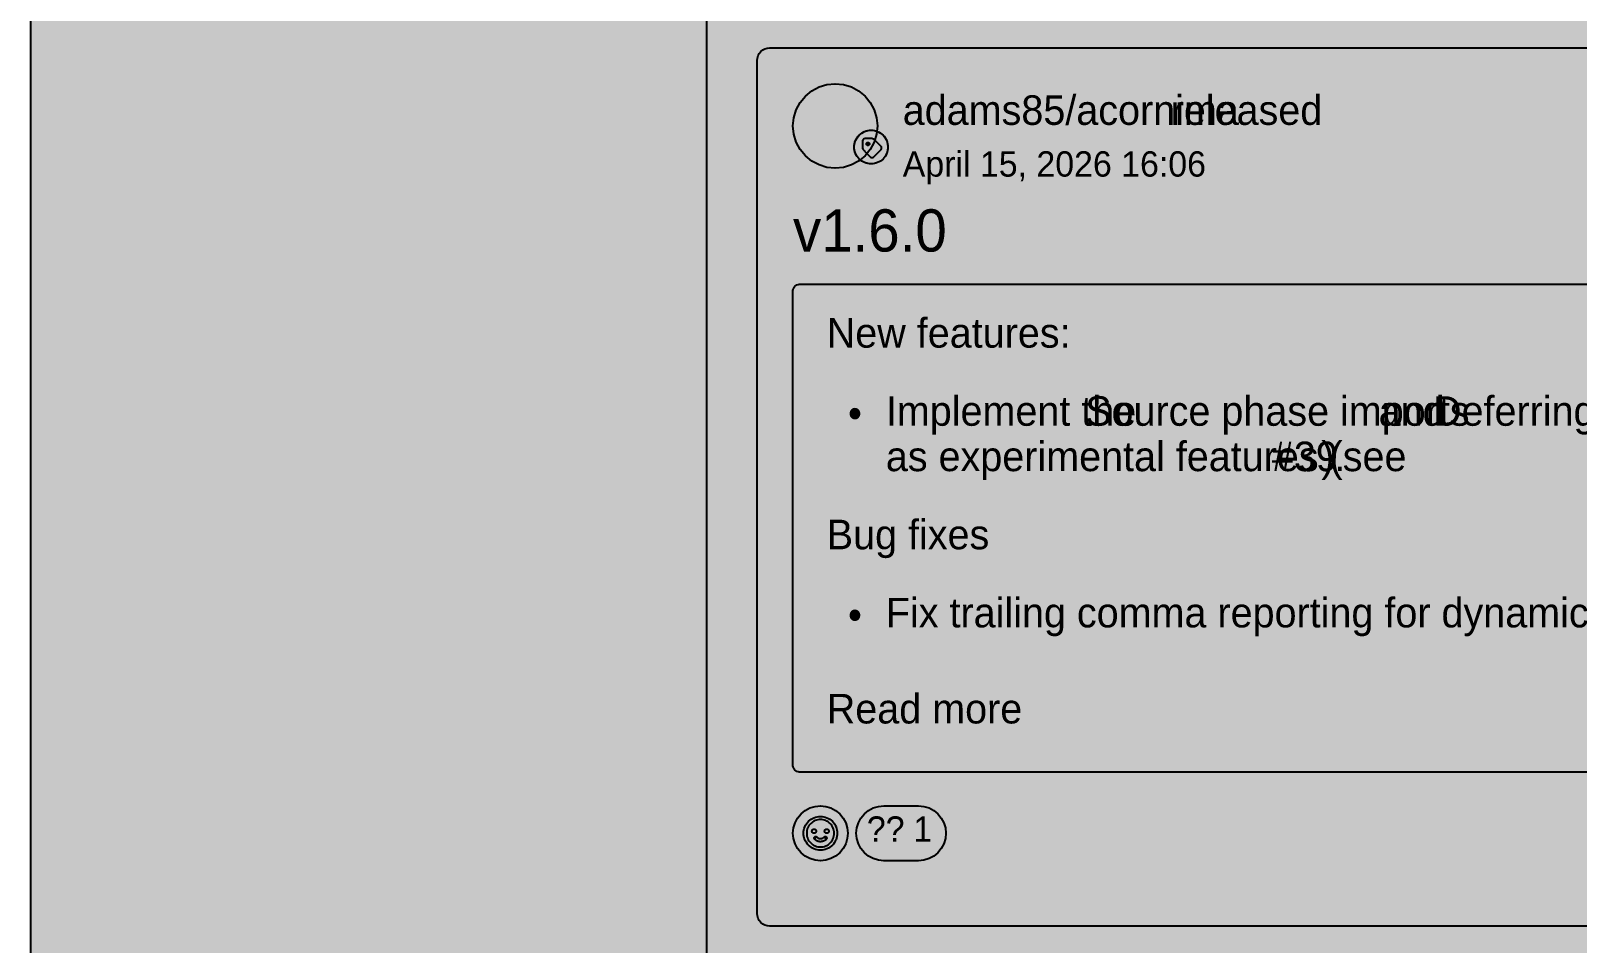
# Model space of a CAD drawing. Extents: x 0 to 2255, y 1 to 8699.
# Drawn here: x 0 to 732, y 1027 to 1459 of the extents above; entities that cross this region are included whole.
import ezdxf

# ---------------------------------------------------------------- set-up
doc = ezdxf.new("R2010")
doc.units = 0

msp = doc.modelspace()

# ---------------------------------------------------------------- hatches: boundary and pattern name
at = {"true_color": 0x0d1117}
for points in [[(0, 8699), (1280, 8699), (1280, 0.77), (0, 0.77)], [(0, 8635), (1280, 8635), (1280, 0.77), (0, 0.77)], [(0, 8635), (320, 8635), (320, 0.77), (0, 0.77)], [(350, 1451.25), (998.03, 1451.25), (998.03, 1451.25), (999.2, 1451.13), (1000.33, 1450.79), (1001.37, 1450.24), (1002.28, 1449.49), (1003.02, 1448.58), (1003.58, 1447.55), (1003.92, 1446.42), (1004.03, 1445.25), (1004.03, 1041.25), (1004.03, 1041.25), (1003.92, 1040.08), (1003.58, 1038.95), (1003.02, 1037.92), (1002.28, 1037.01), (1001.37, 1036.26), (1000.33, 1035.71), (999.2, 1035.37), (998.03, 1035.25), (350, 1035.25), (350, 1035.25), (348.83, 1035.37), (347.7, 1035.71), (346.67, 1036.26), (345.76, 1037.01), (345.01, 1037.92), (344.46, 1038.95), (344.12, 1040.08), (344, 1041.25), (344, 1445.25), (344, 1445.25), (344.12, 1446.42), (344.46, 1447.55), (345.01, 1448.58), (345.76, 1449.49), (346.67, 1450.24), (347.7, 1450.79), (348.83, 1451.13), (350, 1451.25)], [(398, 1412.25), (398, 1412.25), (398, 1412.25), (399.56, 1412.1), (401.06, 1411.64), (402.44, 1410.9), (403.66, 1409.91), (404.65, 1408.69), (405.39, 1407.31), (405.85, 1405.81), (406, 1404.25), (406, 1404.25), (406, 1404.25), (405.85, 1402.69), (405.39, 1401.19), (404.65, 1399.81), (403.66, 1398.59), (402.44, 1397.6), (401.06, 1396.86), (399.56, 1396.4), (398, 1396.25), (398, 1396.25), (398, 1396.25), (396.44, 1396.4), (394.94, 1396.86), (393.56, 1397.6), (392.34, 1398.59), (391.35, 1399.81), (390.61, 1401.19), (390.15, 1402.69), (390, 1404.25), (390, 1404.25), (390, 1404.25), (390.15, 1405.81), (390.61, 1407.31), (391.35, 1408.69), (392.34, 1409.91), (393.56, 1410.9), (394.94, 1411.64), (396.44, 1412.1), (398, 1412.25)]]:
    msp.add_hatch(color=256, dxfattribs=at).paths.add_polyline_path(points, flags=0)
at = {"true_color": 0x010409}
msp.add_hatch(color=256, dxfattribs=at).paths.add_polyline_path([(0, 8635), (1280, 8635), (1280, 0.77), (0, 0.77)], flags=0)
at = {"true_color": 0xffffff}
msp.add_hatch(color=256, dxfattribs=at).paths.add_polyline_path([(381, 1434.25), (381, 1434.25), (381, 1434.25), (384.9, 1433.87), (388.65, 1432.73), (392.11, 1430.88), (395.14, 1428.39), (397.63, 1425.36), (399.48, 1421.9), (400.62, 1418.15), (401, 1414.25), (401, 1414.25), (401, 1414.25), (400.62, 1410.35), (399.48, 1406.6), (397.63, 1403.14), (395.14, 1400.11), (392.11, 1397.62), (388.65, 1395.77), (384.9, 1394.63), (381, 1394.25), (381, 1394.25), (381, 1394.25), (377.1, 1394.63), (373.35, 1395.77), (369.89, 1397.62), (366.86, 1400.11), (364.37, 1403.14), (362.52, 1406.6), (361.38, 1410.35), (361, 1414.25), (361, 1414.25), (361, 1414.25), (361.38, 1418.15), (362.52, 1421.9), (364.37, 1425.36), (366.86, 1428.39), (369.89, 1430.88), (373.35, 1432.73), (377.1, 1433.87), (381, 1434.25)], flags=0)
at = {"true_color": 0x3fb950}
h = msp.add_hatch(color=256, dxfattribs=at)
h.paths.add_polyline_path([(398, 1396.25), (397.22, 1396.29), (396.44, 1396.4), (395.68, 1396.59), (394.94, 1396.86), (394.23, 1397.19), (393.56, 1397.6), (392.92, 1398.07), (392.34, 1398.59), (391.82, 1399.17), (391.35, 1399.81), (390.94, 1400.48), (390.61, 1401.19), (390.34, 1401.93), (390.15, 1402.69), (390.04, 1403.47), (390, 1404.25), (390.04, 1405.03), (390.15, 1405.81), (390.34, 1406.57), (390.61, 1407.31), (390.94, 1408.02), (391.35, 1408.69), (391.82, 1409.33), (392.34, 1409.91), (392.92, 1410.43), (393.56, 1410.9), (394.23, 1411.31), (394.94, 1411.64), (395.68, 1411.91), (396.44, 1412.1), (397.22, 1412.21), (398, 1412.25), (398.78, 1412.21), (399.56, 1412.1), (400.32, 1411.91), (401.06, 1411.64), (401.77, 1411.31), (402.44, 1410.9), (403.08, 1410.43), (403.66, 1409.91), (404.18, 1409.33), (404.65, 1408.69), (405.06, 1408.02), (405.39, 1407.31), (405.66, 1406.57), (405.85, 1405.81), (405.96, 1405.03), (406, 1404.25), (405.96, 1403.47), (405.85, 1402.69), (405.66, 1401.93), (405.39, 1401.19), (405.06, 1400.48), (404.65, 1399.81), (404.18, 1399.17), (403.66, 1398.59), (403.08, 1398.07), (402.44, 1397.6), (401.77, 1397.19), (401.06, 1396.86), (400.32, 1396.59), (399.56, 1396.4), (398.78, 1396.29), (398, 1396.25)], flags=0)
h.paths.add_polyline_path([(394, 1407.25), (394, 1406.81), (394, 1406.37), (394, 1405.93), (394, 1405.49), (394, 1405.05), (394, 1404.61), (394, 1404.16), (394.01, 1403.72), (394.11, 1403.3), (394.34, 1402.92), (394.65, 1402.6), (394.96, 1402.29), (395.27, 1401.98), (395.58, 1401.67), (395.89, 1401.36), (396.2, 1401.05), (396.52, 1400.73), (396.83, 1400.42), (397.14, 1400.11), (397.45, 1399.8), (397.77, 1399.49), (398.16, 1399.3), (398.6, 1399.25), (399.02, 1399.36), (399.37, 1399.62), (399.69, 1399.93), (400, 1400.25), (400.31, 1400.56), (400.62, 1400.87), (400.93, 1401.18), (401.24, 1401.49), (401.56, 1401.8), (401.87, 1402.12), (402.18, 1402.43), (402.49, 1402.74), (402.79, 1403.06), (402.97, 1403.46), (402.99, 1403.9), (402.86, 1404.32), (402.59, 1404.66), (402.28, 1404.97), (401.96, 1405.29), (401.65, 1405.6), (401.34, 1405.91), (401.03, 1406.22), (400.72, 1406.53), (400.41, 1406.84), (400.09, 1407.16), (399.78, 1407.47), (399.47, 1407.78), (399.12, 1408.05), (398.72, 1408.21), (398.28, 1408.25), (397.84, 1408.25), (397.4, 1408.25), (396.96, 1408.25), (396.51, 1408.25), (396.07, 1408.25), (395.63, 1408.25), (395.19, 1408.25), (394.75, 1408.22), (394.36, 1408.02), (394.1, 1407.68), (394, 1407.25)], flags=0)
msp.add_hatch(color=256, dxfattribs=at).paths.add_polyline_path([(397.22, 1405.75), (397.22, 1405.68), (397.21, 1405.61), (397.19, 1405.54), (397.17, 1405.47), (397.14, 1405.41), (397.1, 1405.35), (397.06, 1405.29), (397.01, 1405.24), (396.96, 1405.19), (396.9, 1405.15), (396.84, 1405.11), (396.78, 1405.08), (396.71, 1405.06), (396.64, 1405.04), (396.57, 1405.03), (396.5, 1405.03), (396.43, 1405.03), (396.36, 1405.04), (396.29, 1405.06), (396.22, 1405.08), (396.16, 1405.11), (396.1, 1405.15), (396.04, 1405.19), (395.99, 1405.24), (395.94, 1405.29), (395.9, 1405.35), (395.86, 1405.41), (395.83, 1405.47), (395.81, 1405.54), (395.79, 1405.61), (395.78, 1405.68), (395.78, 1405.75), (395.78, 1405.82), (395.79, 1405.89), (395.81, 1405.96), (395.83, 1406.03), (395.86, 1406.09), (395.9, 1406.15), (395.94, 1406.21), (395.99, 1406.26), (396.04, 1406.31), (396.1, 1406.35), (396.16, 1406.39), (396.22, 1406.42), (396.29, 1406.44), (396.36, 1406.46), (396.43, 1406.47), (396.5, 1406.47), (396.57, 1406.47), (396.64, 1406.46), (396.71, 1406.44), (396.78, 1406.42), (396.84, 1406.39), (396.9, 1406.35), (396.96, 1406.31), (397.01, 1406.26), (397.06, 1406.21), (397.1, 1406.15), (397.14, 1406.09), (397.17, 1406.03), (397.19, 1405.96), (397.21, 1405.89), (397.22, 1405.82), (397.22, 1405.75)], flags=0)
at = {"true_color": 0x151b23}
for points in [[(364, 1339.25), (984.03, 1339.25), (984.03, 1339.25), (984.62, 1339.19), (985.18, 1339.02), (985.7, 1338.74), (986.15, 1338.37), (986.53, 1337.92), (986.8, 1337.4), (986.98, 1336.84), (987.03, 1336.25), (987.03, 1111.25), (987.03, 1111.25), (986.98, 1110.66), (986.8, 1110.1), (986.53, 1109.58), (986.15, 1109.13), (985.7, 1108.76), (985.18, 1108.48), (984.62, 1108.31), (984.03, 1108.25), (364, 1108.25), (364, 1108.25), (363.41, 1108.31), (362.85, 1108.48), (362.33, 1108.76), (361.88, 1109.13), (361.51, 1109.58), (361.23, 1110.1), (361.06, 1110.66), (361, 1111.25), (361, 1336.25), (361, 1336.25), (361.06, 1336.84), (361.23, 1337.4), (361.51, 1337.92), (361.88, 1338.37), (362.33, 1338.74), (362.85, 1339.02), (363.41, 1339.19), (364, 1339.25)], [(374, 1092.25), (374, 1092.25), (374, 1092.25), (376.54, 1092), (378.97, 1091.26), (381.22, 1090.06), (383.19, 1088.44), (384.81, 1086.47), (386.01, 1084.22), (386.75, 1081.79), (387, 1079.25), (387, 1079.25), (387, 1079.25), (386.75, 1076.71), (386.01, 1074.28), (384.81, 1072.03), (383.19, 1070.06), (381.22, 1068.44), (378.97, 1067.24), (376.54, 1066.5), (374, 1066.25), (374, 1066.25), (374, 1066.25), (371.46, 1066.5), (369.03, 1067.24), (366.78, 1068.44), (364.81, 1070.06), (363.19, 1072.03), (361.99, 1074.28), (361.25, 1076.71), (361, 1079.25), (361, 1079.25), (361, 1079.25), (361.25, 1081.79), (361.99, 1084.22), (363.19, 1086.47), (364.81, 1088.44), (366.78, 1090.06), (369.03, 1091.26), (371.46, 1092), (374, 1092.25)]]:
    msp.add_hatch(color=256, dxfattribs=at).paths.add_polyline_path(points, flags=0)
at = {"true_color": 0x9198a1}
h = msp.add_hatch(color=256, dxfattribs=at)
h.paths.add_polyline_path([(374, 1087.25), (374.78, 1087.21), (375.56, 1087.1), (376.32, 1086.91), (377.06, 1086.64), (377.77, 1086.31), (378.44, 1085.9), (379.08, 1085.43), (379.66, 1084.91), (380.18, 1084.33), (380.65, 1083.69), (381.06, 1083.02), (381.39, 1082.31), (381.66, 1081.57), (381.85, 1080.81), (381.96, 1080.03), (382, 1079.25), (381.96, 1078.47), (381.85, 1077.69), (381.66, 1076.93), (381.39, 1076.19), (381.06, 1075.48), (380.65, 1074.81), (380.18, 1074.17), (379.66, 1073.59), (379.08, 1073.07), (378.44, 1072.6), (377.77, 1072.19), (377.06, 1071.86), (376.32, 1071.59), (375.56, 1071.4), (374.78, 1071.29), (374, 1071.25), (373.22, 1071.29), (372.44, 1071.4), (371.68, 1071.59), (370.94, 1071.86), (370.23, 1072.19), (369.56, 1072.6), (368.92, 1073.07), (368.34, 1073.59), (367.82, 1074.17), (367.35, 1074.81), (366.94, 1075.48), (366.61, 1076.19), (366.34, 1076.93), (366.15, 1077.69), (366.04, 1078.47), (366, 1079.25), (366.04, 1080.03), (366.15, 1080.81), (366.34, 1081.57), (366.61, 1082.31), (366.94, 1083.02), (367.35, 1083.69), (367.82, 1084.33), (368.34, 1084.91), (368.92, 1085.43), (369.56, 1085.9), (370.23, 1086.31), (370.94, 1086.64), (371.68, 1086.91), (372.44, 1087.1), (373.22, 1087.21), (374, 1087.25)], flags=0)
h.paths.add_polyline_path([(367.5, 1079.25), (367.53, 1078.61), (367.62, 1077.98), (367.78, 1077.36), (367.99, 1076.76), (368.27, 1076.19), (368.59, 1075.64), (368.98, 1075.13), (369.4, 1074.65), (369.88, 1074.23), (370.39, 1073.84), (370.94, 1073.52), (371.51, 1073.24), (372.11, 1073.03), (372.73, 1072.87), (373.36, 1072.78), (374, 1072.75), (374.64, 1072.78), (375.27, 1072.87), (375.89, 1073.03), (376.49, 1073.24), (377.06, 1073.52), (377.61, 1073.84), (378.12, 1074.23), (378.6, 1074.65), (379.02, 1075.13), (379.41, 1075.64), (379.73, 1076.19), (380.01, 1076.76), (380.22, 1077.36), (380.38, 1077.98), (380.47, 1078.61), (380.5, 1079.25), (380.47, 1079.89), (380.38, 1080.52), (380.22, 1081.14), (380.01, 1081.74), (379.73, 1082.31), (379.41, 1082.86), (379.02, 1083.37), (378.6, 1083.85), (378.12, 1084.27), (377.61, 1084.66), (377.06, 1084.98), (376.49, 1085.26), (375.89, 1085.47), (375.27, 1085.63), (374.64, 1085.72), (374, 1085.75), (373.36, 1085.72), (372.73, 1085.63), (372.11, 1085.47), (371.51, 1085.26), (370.94, 1084.98), (370.39, 1084.66), (369.88, 1084.27), (369.4, 1083.85), (368.98, 1083.37), (368.59, 1082.86), (368.27, 1082.31), (367.99, 1081.74), (367.78, 1081.14), (367.62, 1080.52), (367.53, 1079.89), (367.5, 1079.25)], flags=0)
h.paths.add_polyline_path([(371.32, 1077.61), (371.55, 1077.72), (371.81, 1077.75), (372.05, 1077.69), (372.27, 1077.54), (372.44, 1077.35), (372.63, 1077.18), (372.84, 1077.04), (373.08, 1076.93), (373.32, 1076.84), (373.57, 1076.78), (373.82, 1076.76), (374.08, 1076.75), (374.34, 1076.77), (374.59, 1076.82), (374.84, 1076.89), (375.07, 1077), (375.29, 1077.13), (375.49, 1077.29), (375.67, 1077.47), (375.86, 1077.64), (376.1, 1077.74), (376.35, 1077.75), (376.6, 1077.67), (376.8, 1077.51), (376.94, 1077.3), (377, 1077.05), (376.97, 1076.8), (376.86, 1076.57), (376.73, 1076.41), (376.56, 1076.22), (376.36, 1076.05), (376.16, 1075.9), (375.94, 1075.76), (375.71, 1075.64), (375.48, 1075.53), (375.24, 1075.44), (374.99, 1075.37), (374.74, 1075.31), (374.49, 1075.28), (374.23, 1075.25), (373.97, 1075.25), (373.72, 1075.26), (373.46, 1075.28), (373.21, 1075.33), (372.96, 1075.39), (372.71, 1075.46), (372.47, 1075.55), (372.24, 1075.66), (372.01, 1075.79), (371.8, 1075.93), (371.6, 1076.09), (371.41, 1076.26), (371.23, 1076.45), (371.22, 1076.63), (371.43, 1076.78), (371.64, 1076.93), (371.65, 1076.93), (371.43, 1076.78), (371.22, 1076.63), (371.06, 1076.7), (371, 1076.95), (371.03, 1077.2), (371.14, 1077.43), (371.32, 1077.61)], flags=0)
h.paths.add_polyline_path([(378, 1080.25), (378, 1080.15), (377.98, 1080.05), (377.96, 1079.96), (377.92, 1079.87), (377.88, 1079.78), (377.83, 1079.69), (377.77, 1079.62), (377.71, 1079.54), (377.63, 1079.48), (377.56, 1079.42), (377.47, 1079.37), (377.38, 1079.33), (377.29, 1079.29), (377.2, 1079.27), (377.1, 1079.25), (377, 1079.25), (376.9, 1079.25), (376.8, 1079.27), (376.71, 1079.29), (376.62, 1079.33), (376.53, 1079.37), (376.44, 1079.42), (376.37, 1079.48), (376.29, 1079.54), (376.23, 1079.62), (376.17, 1079.69), (376.12, 1079.78), (376.08, 1079.87), (376.04, 1079.96), (376.02, 1080.05), (376, 1080.15), (376, 1080.25), (376, 1080.35), (376.02, 1080.45), (376.04, 1080.54), (376.08, 1080.63), (376.12, 1080.72), (376.17, 1080.81), (376.23, 1080.88), (376.29, 1080.96), (376.37, 1081.02), (376.44, 1081.08), (376.53, 1081.13), (376.62, 1081.17), (376.71, 1081.21), (376.8, 1081.23), (376.9, 1081.25), (377, 1081.25), (377.1, 1081.25), (377.2, 1081.23), (377.29, 1081.21), (377.38, 1081.17), (377.47, 1081.13), (377.56, 1081.08), (377.63, 1081.02), (377.71, 1080.96), (377.77, 1080.88), (377.83, 1080.81), (377.88, 1080.72), (377.92, 1080.63), (377.96, 1080.54), (377.98, 1080.45), (378, 1080.35), (378, 1080.25)], flags=0)
h.paths.add_polyline_path([(371, 1079.25), (370.9, 1079.25), (370.8, 1079.27), (370.71, 1079.29), (370.62, 1079.33), (370.53, 1079.37), (370.44, 1079.42), (370.37, 1079.48), (370.29, 1079.54), (370.23, 1079.62), (370.17, 1079.69), (370.12, 1079.78), (370.08, 1079.87), (370.04, 1079.96), (370.02, 1080.05), (370, 1080.15), (370, 1080.25), (370, 1080.35), (370.02, 1080.45), (370.04, 1080.54), (370.08, 1080.63), (370.12, 1080.72), (370.17, 1080.81), (370.23, 1080.88), (370.29, 1080.96), (370.37, 1081.02), (370.44, 1081.08), (370.53, 1081.13), (370.62, 1081.17), (370.71, 1081.21), (370.8, 1081.23), (370.9, 1081.25), (371, 1081.25), (371.1, 1081.25), (371.2, 1081.23), (371.29, 1081.21), (371.38, 1081.17), (371.47, 1081.13), (371.56, 1081.08), (371.63, 1081.02), (371.71, 1080.96), (371.77, 1080.88), (371.83, 1080.81), (371.88, 1080.72), (371.92, 1080.63), (371.96, 1080.54), (371.98, 1080.45), (372, 1080.35), (372, 1080.25), (372, 1080.15), (371.98, 1080.05), (371.96, 1079.96), (371.92, 1079.87), (371.88, 1079.78), (371.83, 1079.69), (371.77, 1079.62), (371.71, 1079.54), (371.63, 1079.48), (371.56, 1079.42), (371.47, 1079.37), (371.38, 1079.33), (371.29, 1079.29), (371.2, 1079.27), (371.1, 1079.25), (371, 1079.25)], flags=0)
h.paths.add_polyline_path([(376.25, 1077), (376.27, 1076.99), (376.29, 1076.97), (376.31, 1076.96), (376.32, 1076.95), (376.34, 1076.93), (376.36, 1076.92), (376.38, 1076.91), (376.4, 1076.9), (376.42, 1076.88), (376.44, 1076.87), (376.45, 1076.86), (376.47, 1076.84), (376.49, 1076.83), (376.51, 1076.82), (376.53, 1076.8), (376.55, 1076.79), (376.56, 1076.78), (376.58, 1076.77), (376.6, 1076.75), (376.62, 1076.74), (376.64, 1076.73), (376.66, 1076.71), (376.68, 1076.7), (376.69, 1076.69), (376.71, 1076.67), (376.73, 1076.66), (376.75, 1076.65), (376.77, 1076.64), (376.79, 1076.62), (376.8, 1076.61), (376.82, 1076.6), (376.84, 1076.58), (376.82, 1076.6), (376.8, 1076.61), (376.79, 1076.62), (376.77, 1076.64), (376.75, 1076.65), (376.73, 1076.66), (376.71, 1076.68), (376.69, 1076.69), (376.68, 1076.7), (376.66, 1076.71), (376.64, 1076.73), (376.62, 1076.74), (376.6, 1076.75), (376.58, 1076.77), (376.56, 1076.78), (376.55, 1076.79), (376.53, 1076.81), (376.51, 1076.82), (376.49, 1076.83), (376.47, 1076.84), (376.45, 1076.86), (376.44, 1076.87), (376.42, 1076.88), (376.4, 1076.9), (376.38, 1076.91), (376.36, 1076.92), (376.34, 1076.94), (376.32, 1076.95), (376.31, 1076.96), (376.29, 1076.97), (376.27, 1076.99), (376.25, 1077)], flags=0)

# ---------------------------------------------------------------- linework, layer by layer
at = {"true_color": 0x0d1117}
for points in [[(0, 8699), (1280, 8699), (1280, 0.77), (0, 0.77)], [(0, 8635), (1280, 8635), (1280, 0.77), (0, 0.77)], [(0, 8635), (320, 8635), (320, 0.77), (0, 0.77)], [(398, 1412.25), (398, 1412.25), (398, 1412.25), (399.56, 1412.1), (401.06, 1411.64), (402.44, 1410.9), (403.66, 1409.91), (404.65, 1408.69), (405.39, 1407.31), (405.85, 1405.81), (406, 1404.25), (406, 1404.25), (406, 1404.25), (405.85, 1402.69), (405.39, 1401.19), (404.65, 1399.81), (403.66, 1398.59), (402.44, 1397.6), (401.06, 1396.86), (399.56, 1396.4), (398, 1396.25), (398, 1396.25), (398, 1396.25), (396.44, 1396.4), (394.94, 1396.86), (393.56, 1397.6), (392.34, 1398.59), (391.35, 1399.81), (390.61, 1401.19), (390.15, 1402.69), (390, 1404.25), (390, 1404.25), (390, 1404.25), (390.15, 1405.81), (390.61, 1407.31), (391.35, 1408.69), (392.34, 1409.91), (393.56, 1410.9), (394.94, 1411.64), (396.44, 1412.1), (398, 1412.25)]]:
    msp.add_lwpolyline(points, close=True, dxfattribs=at)
at = {"true_color": 0x010409}
for points in [[(0, 8635), (1280, 8635), (1280, 0.77), (0, 0.77)], [(381, 1434.25), (381, 1434.25), (381, 1434.25), (384.9, 1433.87), (388.65, 1432.73), (392.11, 1430.88), (395.14, 1428.39), (397.63, 1425.36), (399.48, 1421.9), (400.62, 1418.15), (401, 1414.25), (401, 1414.25), (401, 1414.25), (400.62, 1410.35), (399.48, 1406.6), (397.63, 1403.14), (395.14, 1400.11), (392.11, 1397.62), (388.65, 1395.77), (384.9, 1394.63), (381, 1394.25), (381, 1394.25), (381, 1394.25), (377.1, 1394.63), (373.35, 1395.77), (369.89, 1397.62), (366.86, 1400.11), (364.37, 1403.14), (362.52, 1406.6), (361.38, 1410.35), (361, 1414.25), (361, 1414.25), (361, 1414.25), (361.38, 1418.15), (362.52, 1421.9), (364.37, 1425.36), (366.86, 1428.39), (369.89, 1430.88), (373.35, 1432.73), (377.1, 1433.87), (381, 1434.25)]]:
    msp.add_lwpolyline(points, close=True, dxfattribs=at)
at = {"true_color": 0x3d444d}
msp.add_lwpolyline([(998.03, 1035.25), (350, 1035.25), (350, 1035.25), (348.83, 1035.37), (347.7, 1035.71), (346.67, 1036.26), (345.76, 1037.01), (345.01, 1037.92), (344.46, 1038.95), (344.12, 1040.08), (344, 1041.25), (344, 1445.25), (344, 1445.25), (344.12, 1446.42), (344.46, 1447.55), (345.01, 1448.58), (345.76, 1449.49), (346.67, 1450.24), (347.7, 1450.79), (348.83, 1451.13), (350, 1451.25), (350, 1451.25), (998.03, 1451.25)], dxfattribs=at)
at = {"true_color": 0x3fb950}
for points in [[(398, 1396.25), (397.22, 1396.29), (396.44, 1396.4), (395.68, 1396.59), (394.94, 1396.86), (394.23, 1397.19), (393.56, 1397.6), (392.92, 1398.07), (392.34, 1398.59), (391.82, 1399.17), (391.35, 1399.81), (390.94, 1400.48), (390.61, 1401.19), (390.34, 1401.93), (390.15, 1402.69), (390.04, 1403.47), (390, 1404.25), (390.04, 1405.03), (390.15, 1405.81), (390.34, 1406.57), (390.61, 1407.31), (390.94, 1408.02), (391.35, 1408.69), (391.82, 1409.33), (392.34, 1409.91), (392.92, 1410.43), (393.56, 1410.9), (394.23, 1411.31), (394.94, 1411.64), (395.68, 1411.91), (396.44, 1412.1), (397.22, 1412.21), (398, 1412.25), (398.78, 1412.21), (399.56, 1412.1), (400.32, 1411.91), (401.06, 1411.64), (401.77, 1411.31), (402.44, 1410.9), (403.08, 1410.43), (403.66, 1409.91), (404.18, 1409.33), (404.65, 1408.69), (405.06, 1408.02), (405.39, 1407.31), (405.66, 1406.57), (405.85, 1405.81), (405.96, 1405.03), (406, 1404.25), (405.96, 1403.47), (405.85, 1402.69), (405.66, 1401.93), (405.39, 1401.19), (405.06, 1400.48), (404.65, 1399.81), (404.18, 1399.17), (403.66, 1398.59), (403.08, 1398.07), (402.44, 1397.6), (401.77, 1397.19), (401.06, 1396.86), (400.32, 1396.59), (399.56, 1396.4), (398.78, 1396.29), (398, 1396.25)], [(394, 1407.25), (394, 1406.81), (394, 1406.37), (394, 1405.93), (394, 1405.49), (394, 1405.05), (394, 1404.61), (394, 1404.16), (394.01, 1403.72), (394.11, 1403.3), (394.34, 1402.92), (394.65, 1402.6), (394.96, 1402.29), (395.27, 1401.98), (395.58, 1401.67), (395.89, 1401.36), (396.2, 1401.05), (396.52, 1400.73), (396.83, 1400.42), (397.14, 1400.11), (397.45, 1399.8), (397.77, 1399.49), (398.16, 1399.3), (398.6, 1399.25), (399.02, 1399.36), (399.37, 1399.62), (399.69, 1399.93), (400, 1400.25), (400.31, 1400.56), (400.62, 1400.87), (400.93, 1401.18), (401.24, 1401.49), (401.56, 1401.8), (401.87, 1402.12), (402.18, 1402.43), (402.49, 1402.74), (402.79, 1403.06), (402.97, 1403.46), (402.99, 1403.9), (402.86, 1404.32), (402.59, 1404.66), (402.28, 1404.97), (401.96, 1405.29), (401.65, 1405.6), (401.34, 1405.91), (401.03, 1406.22), (400.72, 1406.53), (400.41, 1406.84), (400.09, 1407.16), (399.78, 1407.47), (399.47, 1407.78), (399.12, 1408.05), (398.72, 1408.21), (398.28, 1408.25), (397.84, 1408.25), (397.4, 1408.25), (396.96, 1408.25), (396.51, 1408.25), (396.07, 1408.25), (395.63, 1408.25), (395.19, 1408.25), (394.75, 1408.22), (394.36, 1408.02), (394.1, 1407.68), (394, 1407.25)], [(397.22, 1405.75), (397.22, 1405.68), (397.21, 1405.61), (397.19, 1405.54), (397.17, 1405.47), (397.14, 1405.41), (397.1, 1405.35), (397.06, 1405.29), (397.01, 1405.24), (396.96, 1405.19), (396.9, 1405.15), (396.84, 1405.11), (396.78, 1405.08), (396.71, 1405.06), (396.64, 1405.04), (396.57, 1405.03), (396.5, 1405.03), (396.43, 1405.03), (396.36, 1405.04), (396.29, 1405.06), (396.22, 1405.08), (396.16, 1405.11), (396.1, 1405.15), (396.04, 1405.19), (395.99, 1405.24), (395.94, 1405.29), (395.9, 1405.35), (395.86, 1405.41), (395.83, 1405.47), (395.81, 1405.54), (395.79, 1405.61), (395.78, 1405.68), (395.78, 1405.75), (395.78, 1405.82), (395.79, 1405.89), (395.81, 1405.96), (395.83, 1406.03), (395.86, 1406.09), (395.9, 1406.15), (395.94, 1406.21), (395.99, 1406.26), (396.04, 1406.31), (396.1, 1406.35), (396.16, 1406.39), (396.22, 1406.42), (396.29, 1406.44), (396.36, 1406.46), (396.43, 1406.47), (396.5, 1406.47), (396.57, 1406.47), (396.64, 1406.46), (396.71, 1406.44), (396.78, 1406.42), (396.84, 1406.39), (396.9, 1406.35), (396.96, 1406.31), (397.01, 1406.26), (397.06, 1406.21), (397.1, 1406.15), (397.14, 1406.09), (397.17, 1406.03), (397.19, 1405.96), (397.21, 1405.89), (397.22, 1405.82), (397.22, 1405.75)]]:
    msp.add_lwpolyline(points, close=True, dxfattribs=at)
at = {"true_color": 0x151b23}
msp.add_lwpolyline([(984.03, 1108.25), (364, 1108.25), (364, 1108.25), (363.41, 1108.31), (362.85, 1108.48), (362.33, 1108.76), (361.88, 1109.13), (361.51, 1109.58), (361.23, 1110.1), (361.06, 1110.66), (361, 1111.25), (361, 1336.25), (361, 1336.25), (361.06, 1336.84), (361.23, 1337.4), (361.51, 1337.92), (361.88, 1338.37), (362.33, 1338.74), (362.85, 1339.02), (363.41, 1339.19), (364, 1339.25), (364, 1339.25), (984.03, 1339.25)], dxfattribs=at)
at = {"true_color": 0x3d444d}
for points in [[(374, 1092.25), (374, 1092.25), (374, 1092.25), (376.54, 1092), (378.97, 1091.26), (381.22, 1090.06), (383.19, 1088.44), (384.81, 1086.47), (386.01, 1084.22), (386.75, 1081.79), (387, 1079.25), (387, 1079.25), (387, 1079.25), (386.75, 1076.71), (386.01, 1074.28), (384.81, 1072.03), (383.19, 1070.06), (381.22, 1068.44), (378.97, 1067.24), (376.54, 1066.5), (374, 1066.25), (374, 1066.25), (374, 1066.25), (371.46, 1066.5), (369.03, 1067.24), (366.78, 1068.44), (364.81, 1070.06), (363.19, 1072.03), (361.99, 1074.28), (361.25, 1076.71), (361, 1079.25), (361, 1079.25), (361, 1079.25), (361.25, 1081.79), (361.99, 1084.22), (363.19, 1086.47), (364.81, 1088.44), (366.78, 1090.06), (369.03, 1091.26), (371.46, 1092), (374, 1092.25)], [(404, 1092.25), (420.47, 1092.25), (420.47, 1092.25), (423, 1092), (425.44, 1091.26), (427.69, 1090.06), (429.66, 1088.44), (431.28, 1086.47), (432.48, 1084.22), (433.22, 1081.79), (433.47, 1079.25), (433.47, 1079.25), (433.47, 1079.25), (433.22, 1076.71), (432.48, 1074.28), (431.28, 1072.03), (429.66, 1070.06), (427.69, 1068.44), (425.44, 1067.24), (423, 1066.5), (420.47, 1066.25), (404, 1066.25), (404, 1066.25), (401.46, 1066.5), (399.03, 1067.24), (396.78, 1068.44), (394.81, 1070.06), (393.19, 1072.03), (391.99, 1074.28), (391.25, 1076.71), (391, 1079.25), (391, 1079.25), (391, 1079.25), (391.25, 1081.79), (391.99, 1084.22), (393.19, 1086.47), (394.81, 1088.44), (396.78, 1090.06), (399.03, 1091.26), (401.46, 1092), (404, 1092.25)]]:
    msp.add_lwpolyline(points, close=True, dxfattribs=at)
at = {"true_color": 0x9198a1}
for points in [[(374, 1087.25), (374.78, 1087.21), (375.56, 1087.1), (376.32, 1086.91), (377.06, 1086.64), (377.77, 1086.31), (378.44, 1085.9), (379.08, 1085.43), (379.66, 1084.91), (380.18, 1084.33), (380.65, 1083.69), (381.06, 1083.02), (381.39, 1082.31), (381.66, 1081.57), (381.85, 1080.81), (381.96, 1080.03), (382, 1079.25), (381.96, 1078.47), (381.85, 1077.69), (381.66, 1076.93), (381.39, 1076.19), (381.06, 1075.48), (380.65, 1074.81), (380.18, 1074.17), (379.66, 1073.59), (379.08, 1073.07), (378.44, 1072.6), (377.77, 1072.19), (377.06, 1071.86), (376.32, 1071.59), (375.56, 1071.4), (374.78, 1071.29), (374, 1071.25), (373.22, 1071.29), (372.44, 1071.4), (371.68, 1071.59), (370.94, 1071.86), (370.23, 1072.19), (369.56, 1072.6), (368.92, 1073.07), (368.34, 1073.59), (367.82, 1074.17), (367.35, 1074.81), (366.94, 1075.48), (366.61, 1076.19), (366.34, 1076.93), (366.15, 1077.69), (366.04, 1078.47), (366, 1079.25), (366.04, 1080.03), (366.15, 1080.81), (366.34, 1081.57), (366.61, 1082.31), (366.94, 1083.02), (367.35, 1083.69), (367.82, 1084.33), (368.34, 1084.91), (368.92, 1085.43), (369.56, 1085.9), (370.23, 1086.31), (370.94, 1086.64), (371.68, 1086.91), (372.44, 1087.1), (373.22, 1087.21), (374, 1087.25)], [(367.5, 1079.25), (367.53, 1078.61), (367.62, 1077.98), (367.78, 1077.36), (367.99, 1076.76), (368.27, 1076.19), (368.59, 1075.64), (368.98, 1075.13), (369.4, 1074.65), (369.88, 1074.23), (370.39, 1073.84), (370.94, 1073.52), (371.51, 1073.24), (372.11, 1073.03), (372.73, 1072.87), (373.36, 1072.78), (374, 1072.75), (374.64, 1072.78), (375.27, 1072.87), (375.89, 1073.03), (376.49, 1073.24), (377.06, 1073.52), (377.61, 1073.84), (378.12, 1074.23), (378.6, 1074.65), (379.02, 1075.13), (379.41, 1075.64), (379.73, 1076.19), (380.01, 1076.76), (380.22, 1077.36), (380.38, 1077.98), (380.47, 1078.61), (380.5, 1079.25), (380.47, 1079.89), (380.38, 1080.52), (380.22, 1081.14), (380.01, 1081.74), (379.73, 1082.31), (379.41, 1082.86), (379.02, 1083.37), (378.6, 1083.85), (378.12, 1084.27), (377.61, 1084.66), (377.06, 1084.98), (376.49, 1085.26), (375.89, 1085.47), (375.27, 1085.63), (374.64, 1085.72), (374, 1085.75), (373.36, 1085.72), (372.73, 1085.63), (372.11, 1085.47), (371.51, 1085.26), (370.94, 1084.98), (370.39, 1084.66), (369.88, 1084.27), (369.4, 1083.85), (368.98, 1083.37), (368.59, 1082.86), (368.27, 1082.31), (367.99, 1081.74), (367.78, 1081.14), (367.62, 1080.52), (367.53, 1079.89), (367.5, 1079.25)], [(371, 1079.25), (370.9, 1079.25), (370.8, 1079.27), (370.71, 1079.29), (370.62, 1079.33), (370.53, 1079.37), (370.44, 1079.42), (370.37, 1079.48), (370.29, 1079.54), (370.23, 1079.62), (370.17, 1079.69), (370.12, 1079.78), (370.08, 1079.87), (370.04, 1079.96), (370.02, 1080.05), (370, 1080.15), (370, 1080.25), (370, 1080.35), (370.02, 1080.45), (370.04, 1080.54), (370.08, 1080.63), (370.12, 1080.72), (370.17, 1080.81), (370.23, 1080.88), (370.29, 1080.96), (370.37, 1081.02), (370.44, 1081.08), (370.53, 1081.13), (370.62, 1081.17), (370.71, 1081.21), (370.8, 1081.23), (370.9, 1081.25), (371, 1081.25), (371.1, 1081.25), (371.2, 1081.23), (371.29, 1081.21), (371.38, 1081.17), (371.47, 1081.13), (371.56, 1081.08), (371.63, 1081.02), (371.71, 1080.96), (371.77, 1080.88), (371.83, 1080.81), (371.88, 1080.72), (371.92, 1080.63), (371.96, 1080.54), (371.98, 1080.45), (372, 1080.35), (372, 1080.25), (372, 1080.15), (371.98, 1080.05), (371.96, 1079.96), (371.92, 1079.87), (371.88, 1079.78), (371.83, 1079.69), (371.77, 1079.62), (371.71, 1079.54), (371.63, 1079.48), (371.56, 1079.42), (371.47, 1079.37), (371.38, 1079.33), (371.29, 1079.29), (371.2, 1079.27), (371.1, 1079.25), (371, 1079.25)], [(371.32, 1077.61), (371.55, 1077.72), (371.81, 1077.75), (372.05, 1077.69), (372.27, 1077.54), (372.44, 1077.35), (372.63, 1077.18), (372.84, 1077.04), (373.08, 1076.93), (373.32, 1076.84), (373.57, 1076.78), (373.82, 1076.76), (374.08, 1076.75), (374.34, 1076.77), (374.59, 1076.82), (374.84, 1076.89), (375.07, 1077), (375.29, 1077.13), (375.49, 1077.29), (375.67, 1077.47), (375.86, 1077.64), (376.1, 1077.74), (376.35, 1077.75), (376.6, 1077.67), (376.8, 1077.51), (376.94, 1077.3), (377, 1077.05), (376.97, 1076.8), (376.86, 1076.57), (376.73, 1076.41), (376.56, 1076.22), (376.36, 1076.05), (376.16, 1075.9), (375.94, 1075.76), (375.71, 1075.64), (375.48, 1075.53), (375.24, 1075.44), (374.99, 1075.37), (374.74, 1075.31), (374.49, 1075.28), (374.23, 1075.25), (373.97, 1075.25), (373.72, 1075.26), (373.46, 1075.28), (373.21, 1075.33), (372.96, 1075.39), (372.71, 1075.46), (372.47, 1075.55), (372.24, 1075.66), (372.01, 1075.79), (371.8, 1075.93), (371.6, 1076.09), (371.41, 1076.26), (371.23, 1076.45), (371.22, 1076.63), (371.43, 1076.78), (371.64, 1076.93), (371.65, 1076.93), (371.43, 1076.78), (371.22, 1076.63), (371.06, 1076.7), (371, 1076.95), (371.03, 1077.2), (371.14, 1077.43), (371.32, 1077.61)], [(378, 1080.25), (378, 1080.15), (377.98, 1080.05), (377.96, 1079.96), (377.92, 1079.87), (377.88, 1079.78), (377.83, 1079.69), (377.77, 1079.62), (377.71, 1079.54), (377.63, 1079.48), (377.56, 1079.42), (377.47, 1079.37), (377.38, 1079.33), (377.29, 1079.29), (377.2, 1079.27), (377.1, 1079.25), (377, 1079.25), (376.9, 1079.25), (376.8, 1079.27), (376.71, 1079.29), (376.62, 1079.33), (376.53, 1079.37), (376.44, 1079.42), (376.37, 1079.48), (376.29, 1079.54), (376.23, 1079.62), (376.17, 1079.69), (376.12, 1079.78), (376.08, 1079.87), (376.04, 1079.96), (376.02, 1080.05), (376, 1080.15), (376, 1080.25), (376, 1080.35), (376.02, 1080.45), (376.04, 1080.54), (376.08, 1080.63), (376.12, 1080.72), (376.17, 1080.81), (376.23, 1080.88), (376.29, 1080.96), (376.37, 1081.02), (376.44, 1081.08), (376.53, 1081.13), (376.62, 1081.17), (376.71, 1081.21), (376.8, 1081.23), (376.9, 1081.25), (377, 1081.25), (377.1, 1081.25), (377.2, 1081.23), (377.29, 1081.21), (377.38, 1081.17), (377.47, 1081.13), (377.56, 1081.08), (377.63, 1081.02), (377.71, 1080.96), (377.77, 1080.88), (377.83, 1080.81), (377.88, 1080.72), (377.92, 1080.63), (377.96, 1080.54), (377.98, 1080.45), (378, 1080.35), (378, 1080.25)], [(376.25, 1077), (376.27, 1076.99), (376.29, 1076.97), (376.31, 1076.96), (376.32, 1076.95), (376.34, 1076.93), (376.36, 1076.92), (376.38, 1076.91), (376.4, 1076.9), (376.42, 1076.88), (376.44, 1076.87), (376.45, 1076.86), (376.47, 1076.84), (376.49, 1076.83), (376.51, 1076.82), (376.53, 1076.8), (376.55, 1076.79), (376.56, 1076.78), (376.58, 1076.77), (376.6, 1076.75), (376.62, 1076.74), (376.64, 1076.73), (376.66, 1076.71), (376.68, 1076.7), (376.69, 1076.69), (376.71, 1076.67), (376.73, 1076.66), (376.75, 1076.65), (376.77, 1076.64), (376.79, 1076.62), (376.8, 1076.61), (376.82, 1076.6), (376.84, 1076.58), (376.82, 1076.6), (376.8, 1076.61), (376.79, 1076.62), (376.77, 1076.64), (376.75, 1076.65), (376.73, 1076.66), (376.71, 1076.68), (376.69, 1076.69), (376.68, 1076.7), (376.66, 1076.71), (376.64, 1076.73), (376.62, 1076.74), (376.6, 1076.75), (376.58, 1076.77), (376.56, 1076.78), (376.55, 1076.79), (376.53, 1076.81), (376.51, 1076.82), (376.49, 1076.83), (376.47, 1076.84), (376.45, 1076.86), (376.44, 1076.87), (376.42, 1076.88), (376.4, 1076.9), (376.38, 1076.91), (376.36, 1076.92), (376.34, 1076.94), (376.32, 1076.95), (376.31, 1076.96), (376.29, 1076.97), (376.27, 1076.99), (376.25, 1077)]]:
    msp.add_lwpolyline(points, close=True, dxfattribs=at)

# ---------------------------------------------------------------- texts
at = {"true_color": 0xf0f6fc}
for s, height, p in [('adams85/acornima', 14, (413, 1414.75)), ('v1.6.0', 20, (361, 1354.75)), ('New features:', 14, (377, 1309.25)), ('Implement the ', 14, (405, 1272.25)), (' and ', 14, (633.25, 1272.25)), ('•', 14, (387.08, 1271.25)), ('as experimental features (see ', 14, (405, 1250.75)), (').', 14, (611.23, 1250.75)), ('Bug fixes', 14, (377, 1213.75)), ('Fix trailing comma reporting for dynamic import e…', 14, (405, 1176.75)), ('•', 14, (387.08, 1175.75)), ('Read more', 14, (377, 1131.25))]:
    msp.add_text(s, height=height, dxfattribs=at).set_placement(p)
at = {"true_color": 0x9198a1}
for s, height, p in [(' released', 14, (534.73, 1414.75)), ('April 15, 2026 16:06', 12, (413, 1390.25)), ('??', 12, (396, 1075.25)), ('1', 12, (418, 1075.25))]:
    msp.add_text(s, height=height, dxfattribs=at).set_placement(p)
at = {"true_color": 0x4493f8}
for s, p in [('Source phase imports', (499.43, 1272.25)), ('Deferring module evaluation', (664.2, 1272.25)), ('#39', (587.87, 1250.75))]:
    msp.add_text(s, height=14, dxfattribs=at).set_placement(p)

doc.saveas('drawing.dxf')
